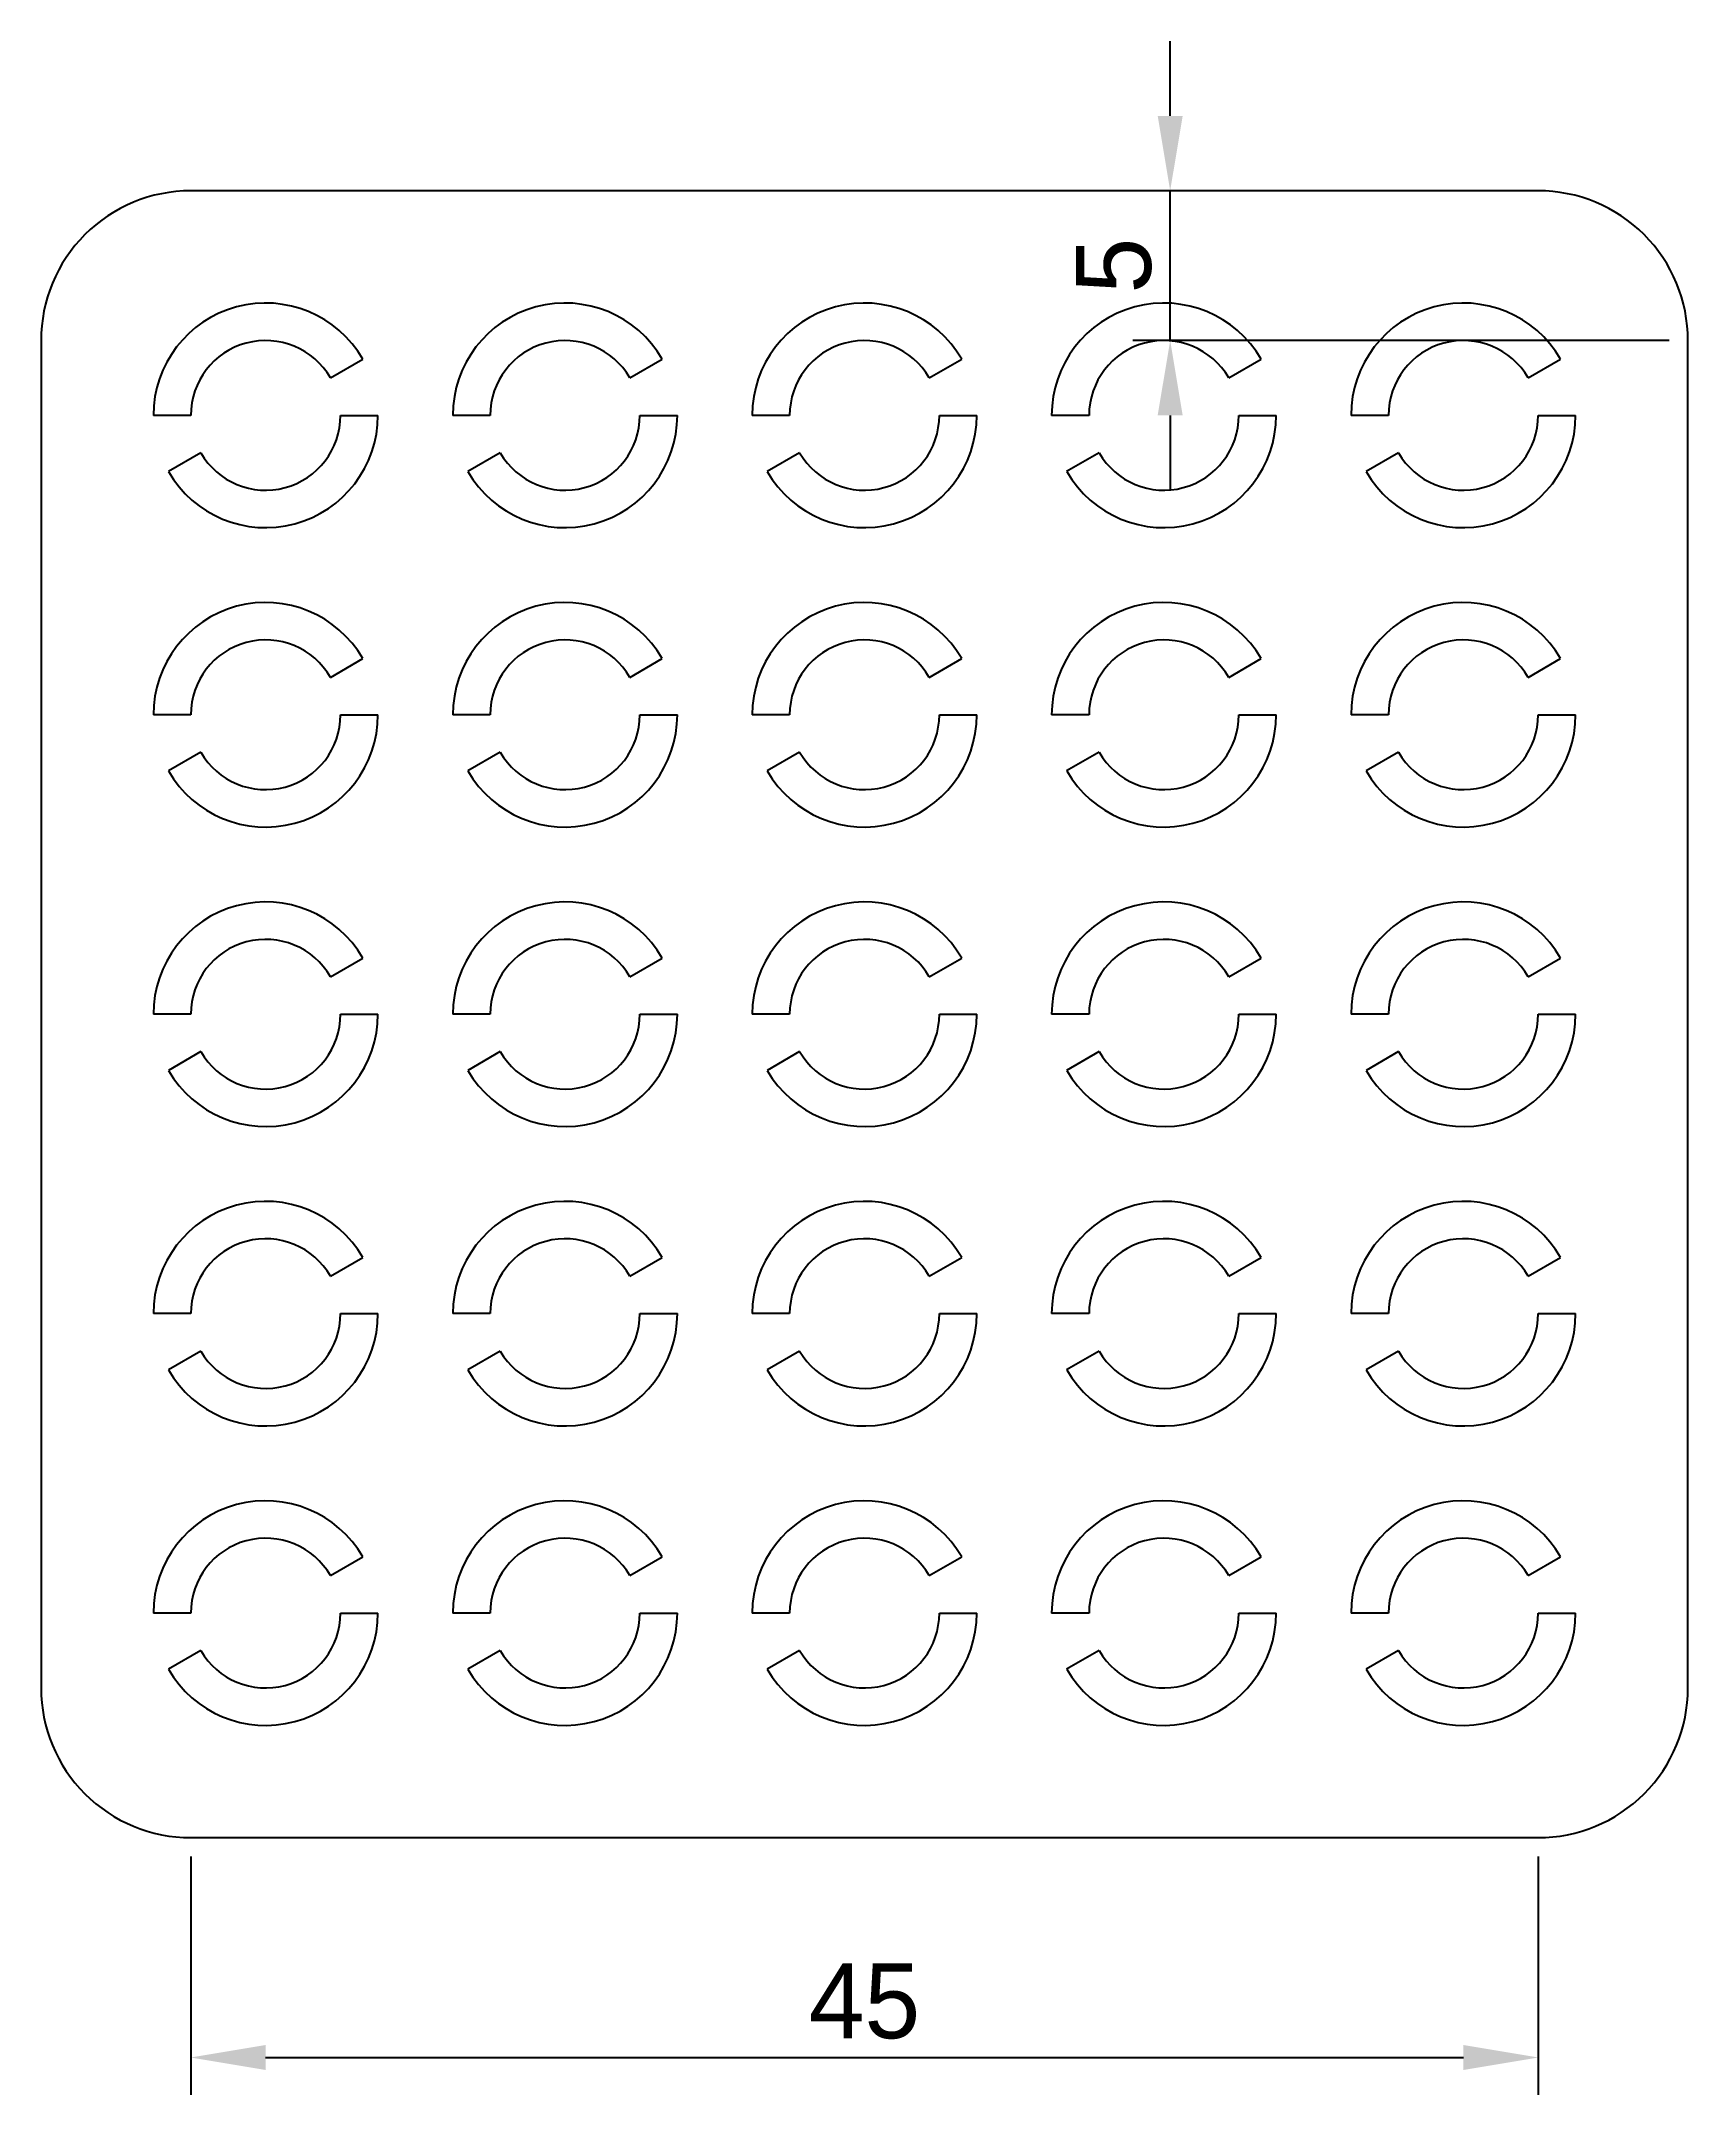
# Model space of a CAD drawing. Header units: millimetres. Extents: x 251.1 to 306.1, y 93.8 to 162.4.
import ezdxf

# ---------------------------------------------------------------- set-up
doc = ezdxf.new("R2010")
doc.units = ezdxf.units.MM
doc.dimstyles.new('ISO-25', dxfattribs={"dimtxt": 2.5, "dimasz": 2.5, "dimexe": 1.25, "dimexo": 0.625, "dimtad": 1, "dimdsep": 46, "dimtxsty": 'Standard', "dimcen": 2.5, "dimadec": 0, "dimazin": 0, "dimtfac": 1, "dimtmove": 0, "dimatfit": 3, "dimfxl": 1, "dimarcsym": 0})

# ---------------------------------------------------------------- blocks, each defined once
blk = doc.blocks.new('*D2')
at = {"color": 0, "lineweight": -2, "transparency": 16777216}
for p, q in [((288.79, 159.926), (288.79, 162.426)), ((300.456, 157.426), (287.54, 157.426)), ((288.79, 152.426), (288.79, 157.426)), ((305.456, 152.426), (287.54, 152.426)), ((288.79, 149.926), (288.79, 147.426))]:
    blk.add_line(p, q, dxfattribs=at)
at = {"color": 0, "transparency": 16777216}
for points in [[(288.373, 159.926), (289.207, 159.926), (288.79, 157.426)], [(288.373, 149.926), (289.207, 149.926), (288.79, 152.426)]]:
    blk.add_solid(points, dxfattribs=at)
at = {"layer": 'Defpoints', "color": 0, "transparency": 16777216}
for p in [(288.79, 157.426), (301.081, 157.426), (306.081, 152.426)]:
    blk.add_point(p, dxfattribs=at)
at = {"color": 0, "transparency": 16777216, "insert": (286.915, 154.926), "char_height": 2.5, "attachment_point": 5, "rotation": 90}
blk.add_mtext('5', dxfattribs=at)
blk = doc.blocks.new('*D3')
at = {"color": 0, "lineweight": -2, "transparency": 16777216}
for p, q in [((256.081, 101.801), (256.081, 93.834)), ((301.081, 101.801), (301.081, 93.834)), ((258.581, 95.084), (298.581, 95.084))]:
    blk.add_line(p, q, dxfattribs=at)
at = {"color": 0, "transparency": 16777216}
for points in [[(258.581, 95.501), (258.581, 94.667), (256.081, 95.084)], [(298.581, 95.501), (298.581, 94.667), (301.081, 95.084)]]:
    blk.add_solid(points, dxfattribs=at)
at = {"layer": 'Defpoints', "color": 0, "transparency": 16777216}
for p in [(256.081, 102.426), (301.081, 102.426), (301.081, 95.084)]:
    blk.add_point(p, dxfattribs=at)
at = {"color": 0, "transparency": 16777216, "insert": (278.581, 96.959), "char_height": 2.5, "attachment_point": 5}
blk.add_mtext('45', dxfattribs=at)
blk = doc.blocks.new('*U6')
for p, q in [((2.165, 1.25), (3.248, 1.875)), ((-2.5, 0), (-3.75, 0)), ((2.5, 0), (3.75, 0)), ((-2.165, -1.25), (-3.248, -1.875))]:
    blk.add_line(p, q)
for radius, start, end in [(3.75, 30, 180), (2.5, 30, 180), (3.75, 210, 0), (2.5, 210, 0)]:
    blk.add_arc((0, 0), radius, start, end)
blk = doc.blocks.new('*U7')
at = {"color": 0, "linetype": 'ByBlock', "lineweight": -2, "transparency": 16777216}
for p in [(0, 40), (10, 40), (20, 40), (30, 40), (40, 40), (0, 30), (10, 30), (20, 30), (30, 30), (40, 30), (0, 20), (10, 20), (20, 20), (30, 20), (40, 20), (0, 10), (10, 10), (20, 10), (30, 10), (40, 10), (0, 0), (10, 0), (20, 0), (30, 0), (40, 0)]:
    blk.add_blockref('*U6', p, dxfattribs=at)

msp = doc.modelspace()

# ---------------------------------------------------------------- linework, layer by layer
msp.add_lwpolyline([(256.081, 102.426), (301.081, 102.426, 0.414214), (306.081, 107.426), (306.081, 152.426, 0.414214), (301.081, 157.426), (256.081, 157.426, 0.414214), (251.081, 152.426), (251.081, 107.426, 0.414214)], format="xyb", close=True)

# ---------------------------------------------------------------- block references
msp.add_blockref('*U7', (258.581, 109.926))

# ---------------------------------------------------------------- dimensions: what is measured, and where the dimension line sits
dim = msp.add_linear_dim(base=(288.79, 157.426), p1=(306.081, 152.426), p2=(301.081, 157.426), angle=90, dimstyle='ISO-25')
dim.commit()
dim.dimension.update_dxf_attribs({"geometry": '*D2', "text_midpoint": (286.915, 154.926)})
dim = msp.add_linear_dim(base=(301.081, 95.084), p1=(256.081, 102.426), p2=(301.081, 102.426), dimstyle='ISO-25')
dim.commit()
dim.dimension.update_dxf_attribs({"geometry": '*D3', "text_midpoint": (278.581, 96.959)})

doc.saveas('drawing.dxf')
